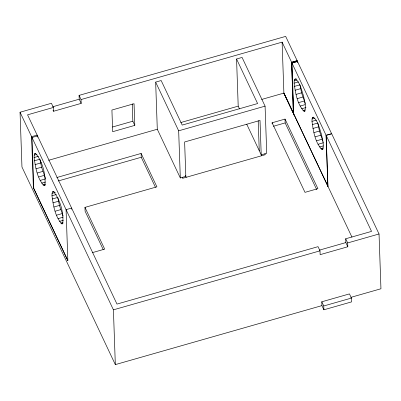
<?xml version="1.0" encoding="UTF-8"?>
<svg xmlns="http://www.w3.org/2000/svg" width="401" height="401" viewBox="0 0 401 401"><rect width="100%" height="100%" fill="white"/><g stroke="black" fill="none" stroke-linecap="round" stroke-linejoin="round"><path stroke-width="0.6" d="M34.115 157.533L34.205 155.107L34.681 153.663L35.499 153.292C42.381 161.072 46.08 175.036 44.847 185.317L44.03 185.688C37.103 178.415 35.458 167.207 34.115 157.533L38.541 156.27M51.98 195.753L52.075 193.327L52.546 191.884L53.368 191.513C60.25 199.292 63.944 213.257 62.716 223.537L61.899 223.908C54.972 216.635 53.328 205.427 51.98 195.753L56.411 194.49M294.113 83.162L294.209 80.736L294.68 79.293L295.497 78.927C300.384 83.002 301.467 90.08 303.487 95.834C304.434 100.736 306.349 105.994 304.85 110.947L304.028 111.318C297.101 104.044 295.462 92.837 294.113 83.162L298.539 81.899M311.983 121.383L312.073 118.957L312.549 117.513L313.366 117.142C318.254 121.222 319.336 128.3 321.356 134.054C322.304 138.957 324.219 144.21 322.715 149.167L321.898 149.538C314.97 142.265 313.326 131.057 311.983 121.383L316.409 120.12M53.022 110.235L53.513 111.277L81.182 103.378L81.047 99.553L282.109 42.14L283.888 93.097L327.898 186.239M261.703 99.433L283.888 93.097L293.422 113.373L291.637 62.31L297.126 60.721L331.607 133.693L326.073 135.272L327.858 186.36M321.923 305.622L323.898 309.793L351.567 301.893L351.431 298.073L349.456 293.898L321.787 301.798L321.923 305.622L115.328 364.614L21.965 167.016L20.05 112.235L51.408 103.283L53.378 107.458L53.513 111.277M81.182 103.378L79.213 99.202L79.077 95.378L285.672 36.386L297.507 61.433L297.502 62.666M52.747 106.761L79.213 99.202M53.378 107.458L27.559 114.831L116.977 304.083L318.038 246.665L320.008 250.841L320.143 254.66L347.812 246.76L347.677 242.941L345.707 238.765L371.532 231.392L326.163 135.373L331.697 133.794L379.035 233.983L380.95 288.765L350.775 297.382M155.653 82.11L161.167 80.536L182.214 125.082L257.607 103.553L236.56 59.007L242.069 57.433L265.081 106.14L266.73 153.272L261.216 154.846L260.018 120.45L184.62 141.979L185.823 176.375L180.31 177.949L157.297 129.247L155.653 82.11L178.666 130.816L180.31 177.949M297.126 60.721L291.592 62.3L293.377 113.383M112.496 127.012L132.836 121.202L132.23 103.874M294.68 79.293L296.339 78.817M34.681 153.663L35.784 153.347M134.806 125.378L112.671 131.698L111.919 110.039L134.049 103.719L134.806 125.378L132.836 121.202M294.209 80.736L296.976 79.949M34.205 155.107L36.972 154.315M294.404 86.405L299.938 84.822L301.572 92.826L305.256 103.498M34.406 160.776L39.94 159.192L41.574 167.197L45.468 178.36M40.15 162.701L41.353 162.355M48.561 160.3L157.297 129.247M180.761 122.546L238.204 106.145L236.56 59.007M295.061 90.24L300.595 88.656M35.062 164.61L40.596 163.027M296.038 94.405L301.572 92.826M36.04 168.776L41.574 167.197M178.666 130.816L265.081 106.14M297.271 98.621L302.805 97.042M37.268 172.991L42.802 171.412M298.67 102.601L304.204 101.017M38.671 176.971L44.205 175.387M300.143 106.07L305.126 104.646M40.145 180.435L45.679 178.856M56.797 177.523L141.122 153.443L156.901 186.836L84.962 207.382L85.092 211.202L103.222 249.562M301.597 108.791L306.023 107.523M41.594 183.157L45.468 182.054M302.92 110.581L305.131 109.949M42.922 184.951L45.689 184.159M58.135 180.996L141.252 157.262L141.122 153.443M304.028 111.318L305.136 111.002M44.03 185.688L45.138 185.372M272.114 122.771L285.026 119.087L317.903 188.66L304.991 192.35L272.114 122.771L272.154 123.864M273.422 126.26L285.161 122.906L285.026 119.087M312.549 117.513L313.652 117.197M52.546 191.884L54.21 191.407M312.073 118.957L314.84 118.165M52.075 193.327L55.398 192.38M312.274 124.626L317.808 123.042L319.442 131.047L322.915 141.222M52.275 198.991L57.809 197.412L59.443 205.417L63.127 216.084M312.93 128.46L318.464 126.876M52.932 202.831L58.466 201.247M313.908 132.626L319.442 131.047M53.909 206.996L59.443 205.417M315.136 136.841L320.67 135.262M55.137 211.212L60.671 209.633M316.539 140.821L322.073 139.237M56.541 215.192L62.075 213.608M318.013 144.285L323.547 142.706M58.015 218.655L62.997 217.237M319.462 147.007L323.336 145.904M59.463 221.377L63.338 220.274M320.79 148.801L323.557 148.009M60.787 223.172L63.002 222.535M321.898 149.538L323.005 149.222M61.899 223.908L63.002 223.588M92.235 252.685L104.686 249.126L84.962 207.382M319.376 250.144L345.842 242.585L345.707 238.765M115.328 364.614L113.418 309.838L320.008 250.841M347.677 242.941L379.035 233.983M323.898 309.793L323.762 305.973L351.431 298.073M291.637 62.31L291.973 62.992L293.788 115.062M282.109 42.14L291.973 63.012L297.507 61.433L291.973 62.992L291.592 62.3L326.073 135.272M283.888 93.097L351.963 237.161M345.842 242.585L347.812 246.76M285.161 122.906L316.7 189.658M264.886 153.799L265.307 154.696L182.58 178.325L182.154 177.422M238.204 106.145L239.537 108.962M246.73 124.185L261.642 155.743M321.787 301.798L323.762 305.973M185.387 175.448L186.249 177.277M141.252 157.262L155.428 187.262M79.077 95.378L81.047 99.553M20.05 112.235L113.418 309.838M67.854 260.6L33.769 188.465L31.99 137.508L37.524 135.924L37.569 137.167M326.163 135.373L327.943 186.33M258.204 120.671L259.252 150.691M71.654 209.307L71.609 208.064L66.075 209.643L67.859 260.73L33.378 187.753L31.594 136.671L37.128 135.092L37.173 136.335"/></g></svg>
